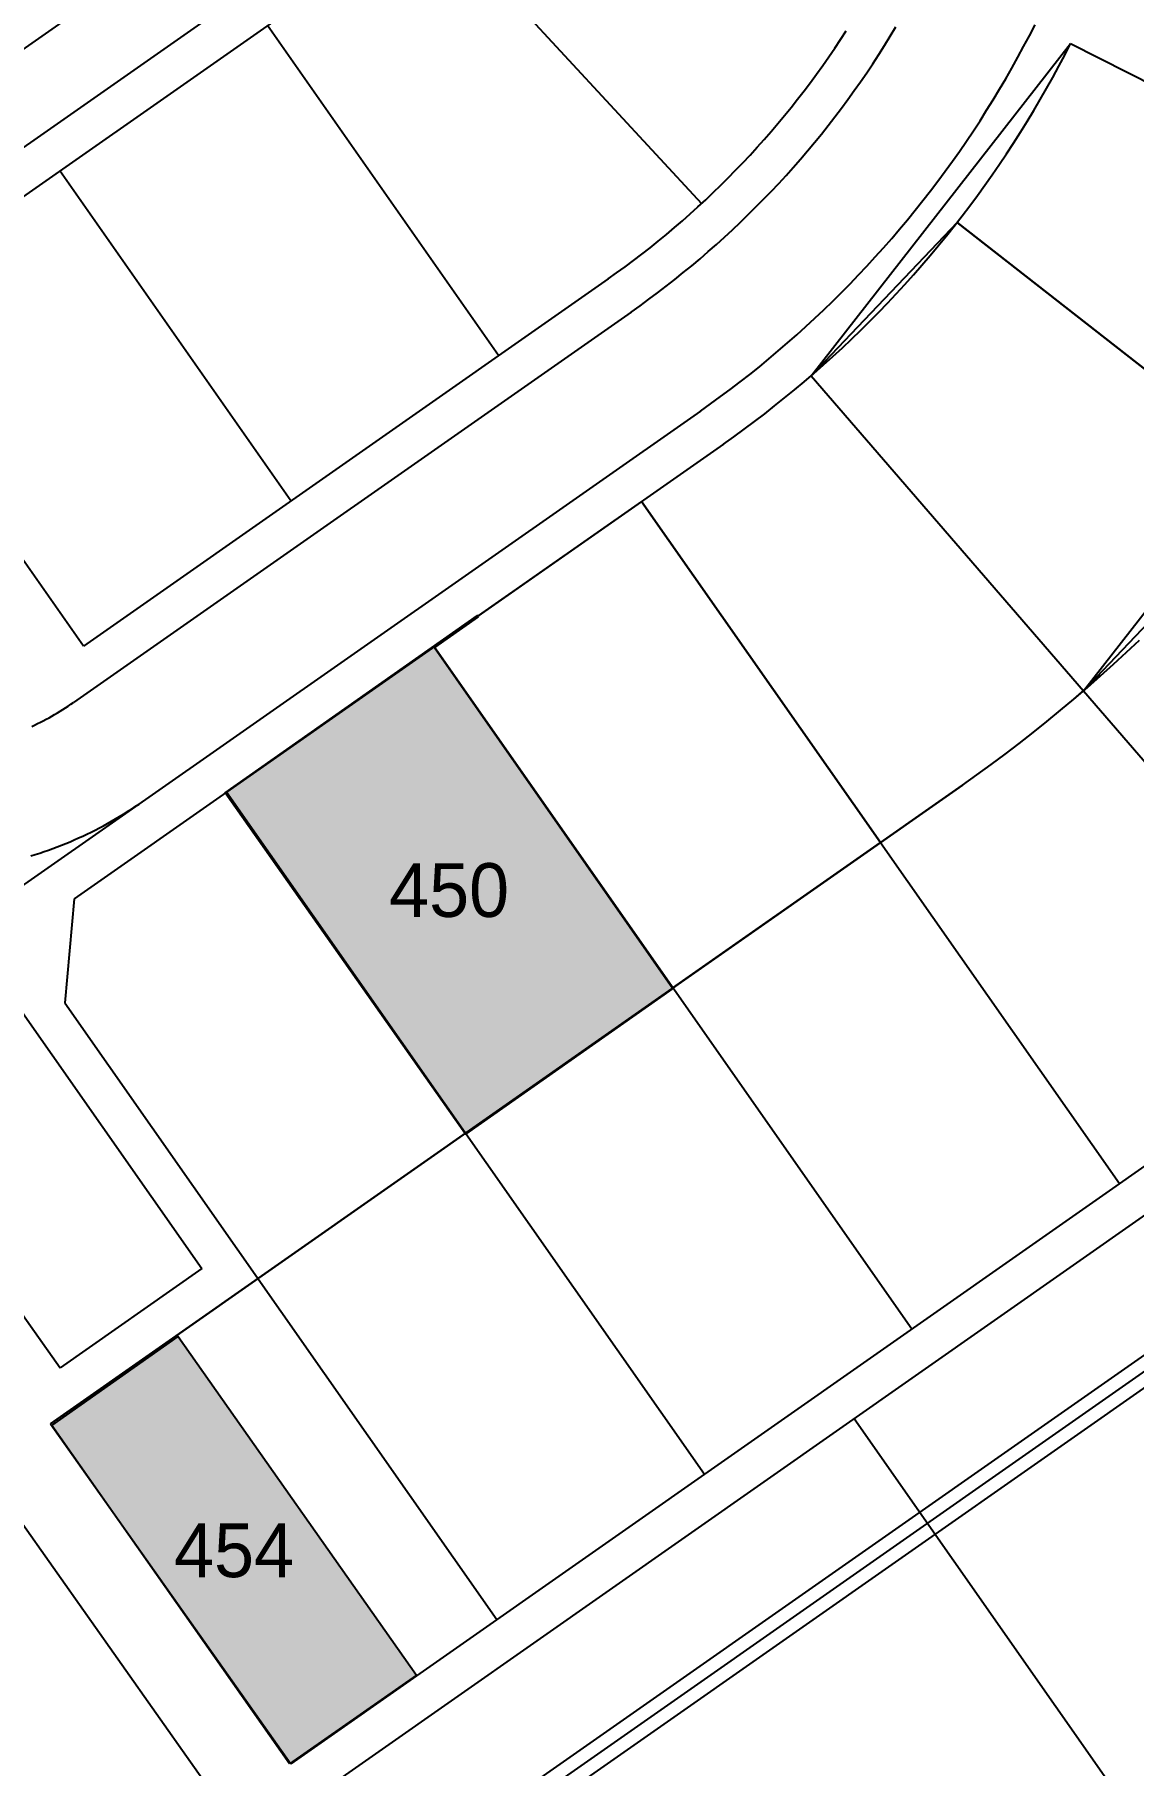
# Model space of a CAD drawing. Header units: metres. Extents: x 680594 to 684853, y 828874 to 830078.
# Drawn here: x 681467.6 to 681549.4, y 829345.4 to 829474.2 of the extents above; entities that cross this region are included whole.
import ezdxf
from ezdxf.enums import TextEntityAlignment as Align

# ---------------------------------------------------------------- set-up
doc = ezdxf.new("R2010")
doc.units = ezdxf.units.M
for name, color, linetype in [('PLOT_LINES', 7, 'Continuous'), ('PLOT_NUMBERS', 7, 'Continuous'), ('SELECTED_PLOTS', 3, 'Continuous')]:
    doc.layers.add(name, color=color, linetype=linetype)

msp = doc.modelspace()

# ---------------------------------------------------------------- hatches: boundary and pattern name
at = {"layer": 'SELECTED_PLOTS'}
h = msp.add_hatch(color=3, dxfattribs=at)
h.dxf.hatch_style = 1
h.paths.add_polyline_path([(681500.65, 829430.89), (681497.4, 829428.6), (681515.12, 829403.22), (681499.7, 829392.37), (681481.8, 829417.79), (681500.59, 829430.98)])
h = msp.add_hatch(color=3, dxfattribs=at)
h.dxf.hatch_style = 1
h.paths.add_polyline_path([(681486.6, 829345.5), (681468.9, 829370.7), (681478.31, 829377.32), (681496.05, 829352.1)])

# ---------------------------------------------------------------- linework, layer by layer
at = {"layer": 'PLOT_LINES'}
for points in [[(681487.94, 829487.99), (681376.38, 829409.88)], [(681491.38, 829483.07), (681442.9, 829449.13)], [(681496.86, 829483.71), (681517.26, 829461.65)], [(681493.1, 829480.62), (681454.05, 829453.28)], [(681502.16, 829450.34), (681484.95, 829474.91)], [(681510.31, 829456.04), (681510.94, 829456.49), (681511.58, 829456.95), (681512.2, 829457.42), (681512.82, 829457.89), (681513.44, 829458.37), (681514.05, 829458.86), (681514.65, 829459.36), (681515.25, 829459.86), (681515.84, 829460.37), (681516.42, 829460.89), (681517, 829461.41), (681517.58, 829461.94), (681518.14, 829462.48), (681518.7, 829463.02), (681519.26, 829463.57), (681519.8, 829464.13), (681520.34, 829464.69), (681520.88, 829465.26), (681521.41, 829465.84), (681521.93, 829466.42), (681522.44, 829467.01), (681522.95, 829467.61), (681523.45, 829468.21), (681523.94, 829468.81), (681524.42, 829469.42), (681524.9, 829470.04), (681525.37, 829470.67), (681525.83, 829471.29), (681526.29, 829471.93), (681526.74, 829472.57), (681527.18, 829473.21), (681527.61, 829473.86), (681528.03, 829474.52)], [(681512.03, 829453.58), (681512.69, 829454.05), (681513.34, 829454.53), (681513.99, 829455.01), (681514.64, 829455.51), (681515.28, 829456), (681515.91, 829456.51), (681516.54, 829457.03), (681517.16, 829457.55), (681517.77, 829458.08), (681518.38, 829458.61), (681518.98, 829459.16), (681519.58, 829459.71), (681520.17, 829460.26), (681520.75, 829460.83), (681521.32, 829461.4), (681521.89, 829461.98), (681522.45, 829462.56), (681523.01, 829463.15), (681523.56, 829463.75), (681524.1, 829464.35), (681524.63, 829464.96), (681525.16, 829465.58), (681525.68, 829466.2), (681526.19, 829466.83), (681526.7, 829467.46), (681527.19, 829468.1), (681527.68, 829468.75), (681528.16, 829469.4), (681528.64, 829470.06), (681529.11, 829470.72), (681529.56, 829471.39), (681530.02, 829472.06), (681530.46, 829472.74), (681530.89, 829473.43), (681531.32, 829474.11), (681531.74, 829474.81)], [(681517.19, 829446.21), (681517.94, 829446.74), (681518.68, 829447.28), (681519.41, 829447.82), (681520.14, 829448.38), (681520.86, 829448.94), (681521.57, 829449.51), (681522.28, 829450.1), (681522.98, 829450.68), (681523.67, 829451.28), (681524.36, 829451.89), (681525.04, 829452.5), (681525.71, 829453.12), (681526.37, 829453.75), (681527.03, 829454.38), (681527.68, 829455.03), (681528.32, 829455.68), (681528.96, 829456.34), (681529.58, 829457), (681530.2, 829457.68), (681530.81, 829458.36), (681531.42, 829459.05), (681532.01, 829459.74), (681532.6, 829460.44), (681533.18, 829461.15), (681533.75, 829461.87), (681534.31, 829462.59), (681534.86, 829463.32), (681535.41, 829464.06), (681535.94, 829464.8), (681536.47, 829465.54), (681536.99, 829466.3), (681537.5, 829467.06), (681538, 829467.82), (681538.49, 829468.6), (681538.97, 829469.37), (681539.44, 829470.16), (681539.91, 829470.94), (681540.36, 829471.74), (681540.81, 829472.54), (681541.24, 829473.34), (681541.67, 829474.15), (681542.09, 829474.97)], [(681518.91, 829443.75), (681519.68, 829444.3), (681520.45, 829444.86), (681521.21, 829445.43), (681521.97, 829446), (681522.71, 829446.59), (681523.45, 829447.18), (681524.19, 829447.78), (681524.91, 829448.39), (681525.63, 829449.01), (681526.34, 829449.64), (681527.05, 829450.27), (681527.75, 829450.91), (681528.43, 829451.57), (681529.12, 829452.23), (681529.79, 829452.89), (681530.46, 829453.57), (681531.11, 829454.25), (681531.76, 829454.94), (681532.41, 829455.64), (681533.04, 829456.35), (681533.67, 829457.06), (681534.28, 829457.78), (681534.89, 829458.51), (681535.49, 829459.24), (681536.08, 829459.98), (681536.66, 829460.73), (681537.24, 829461.49), (681537.8, 829462.25), (681538.36, 829463.02), (681538.91, 829463.79), (681539.44, 829464.58), (681539.97, 829465.36), (681540.49, 829466.16), (681541, 829466.96), (681541.5, 829467.76), (681541.99, 829468.57), (681542.47, 829469.39), (681542.95, 829470.21), (681543.41, 829471.04), (681543.86, 829471.88), (681544.3, 829472.71), (681544.74, 829473.56)], [(681525.42, 829448.82), (681544.74, 829473.56)], [(681544.74, 829473.56), (681600.06, 829445.58)], [(681486.71, 829439.52), (681469.5, 829464.09)], [(681536.29, 829460.25), (681525.42, 829448.82), (681545.69, 829425.37), (681560.72, 829441.17), (681536.29, 829460.25)], [(681536.29, 829460.25), (681560.72, 829441.17)], [(681545.69, 829425.37), (681572.4, 829459.57)], [(681510.31, 829456.04), (681471.26, 829428.7)], [(681471.26, 829428.7), (681454.05, 829453.28)], [(681512.03, 829453.58), (681470.52, 829424.52)], [(681525.42, 829448.83), (681565.97, 829401.92)], [(681517.19, 829446.21), (681466.38, 829410.64)], [(681518.91, 829443.75), (681470.56, 829409.9)], [(681512.81, 829439.48), (681497.36, 829428.67), (681515.14, 829403.27), (681530.59, 829414.09), (681512.81, 829439.48)], [(681512.81, 829439.48), (681548.37, 829388.7)], [(681536.69, 829418.36), (681537.76, 829419.12), (681538.82, 829419.89), (681539.87, 829420.67), (681540.92, 829421.47), (681541.95, 829422.28), (681542.97, 829423.1), (681543.99, 829423.93), (681544.99, 829424.77), (681545.99, 829425.63), (681546.97, 829426.49), (681547.94, 829427.37), (681548.91, 829428.26), (681549.86, 829429.16)], [(681536.69, 829418.36), (681537.76, 829419.12), (681538.82, 829419.89), (681539.87, 829420.67), (681540.92, 829421.47), (681541.95, 829422.28), (681542.97, 829423.1), (681543.99, 829423.93), (681544.99, 829424.77), (681545.98, 829425.63), (681546.97, 829426.49), (681547.94, 829427.37), (681548.91, 829428.26), (681549.86, 829429.16)], [(681497.36, 829428.67), (681532.92, 829377.88)], [(681432.55, 829427.3), (681469.52, 829374.99)], [(681467.41, 829422.73), (681467.63, 829422.83), (681467.85, 829422.94), (681468.06, 829423.04), (681468.27, 829423.15), (681468.49, 829423.27), (681468.7, 829423.38), (681468.9, 829423.5), (681469.11, 829423.62), (681469.32, 829423.74), (681469.52, 829423.86), (681469.73, 829423.99), (681469.93, 829424.12), (681470.13, 829424.25), (681470.33, 829424.39), (681470.52, 829424.52)], [(681467.35, 829413.09), (681467.68, 829413.19), (681468.01, 829413.3), (681468.33, 829413.41), (681468.66, 829413.52), (681468.98, 829413.64), (681469.31, 829413.76), (681469.63, 829413.89), (681469.95, 829414.02), (681470.27, 829414.15), (681470.58, 829414.29), (681470.9, 829414.43), (681471.21, 829414.57), (681471.52, 829414.72), (681471.83, 829414.87), (681472.14, 829415.02), (681472.45, 829415.18), (681472.75, 829415.34), (681473.05, 829415.51), (681473.36, 829415.68), (681473.65, 829415.85), (681473.95, 829416.02), (681474.25, 829416.2), (681474.54, 829416.39), (681474.83, 829416.57), (681475.12, 829416.76), (681475.4, 829416.95), (681475.69, 829417.15)], [(681536.69, 829418.36), (681468.8, 829370.82)], [(681468.8, 829370.82), (681536.69, 829418.36)], [(681481.91, 829417.85), (681517.48, 829367.06)], [(681470.56, 829409.9), (681469.88, 829402.15)], [(681465.15, 829403.67), (681480.07, 829382.37)], [(681469.88, 829402.15), (681502.03, 829356.24)], [(681554.47, 829392.97), (681486.69, 829345.51)], [(681556.19, 829390.51), (681447.41, 829314.34)], [(681561.07, 829383.55), (681327.13, 829219.74)], [(681561.64, 829382.73), (681327.72, 829218.93)], [(681480.07, 829382.37), (681469.52, 829374.99)], [(681562.22, 829381.91), (681328.27, 829218.1)], [(681468.8, 829370.82), (681486.69, 829345.51)], [(681528.63, 829371.21), (681633.36, 829221.64)], [(681463.88, 829367.38), (681481.79, 829342.04)]]:
    msp.add_lwpolyline(points, dxfattribs=at)
at = {"layer": 'SELECTED_PLOTS', "color": 7}
for points in [[(681500.65, 829430.89), (681497.4, 829428.6), (681515.12, 829403.22), (681499.7, 829392.37), (681481.8, 829417.79), (681500.59, 829430.98)], [(681486.6, 829345.5), (681468.9, 829370.7), (681478.31, 829377.32), (681496.05, 829352.1)]]:
    msp.add_lwpolyline(points, close=True, dxfattribs=at)

# ---------------------------------------------------------------- texts
at = {"layer": 'PLOT_NUMBERS', "color": 7}
for s, p in [('450', (681498.48, 829410.55)), ('454', (681482.47, 829361.4))]:
    msp.add_text(s, height=4, dxfattribs=at).set_placement(p, align=Align.MIDDLE_CENTER)

doc.saveas('drawing.dxf')
